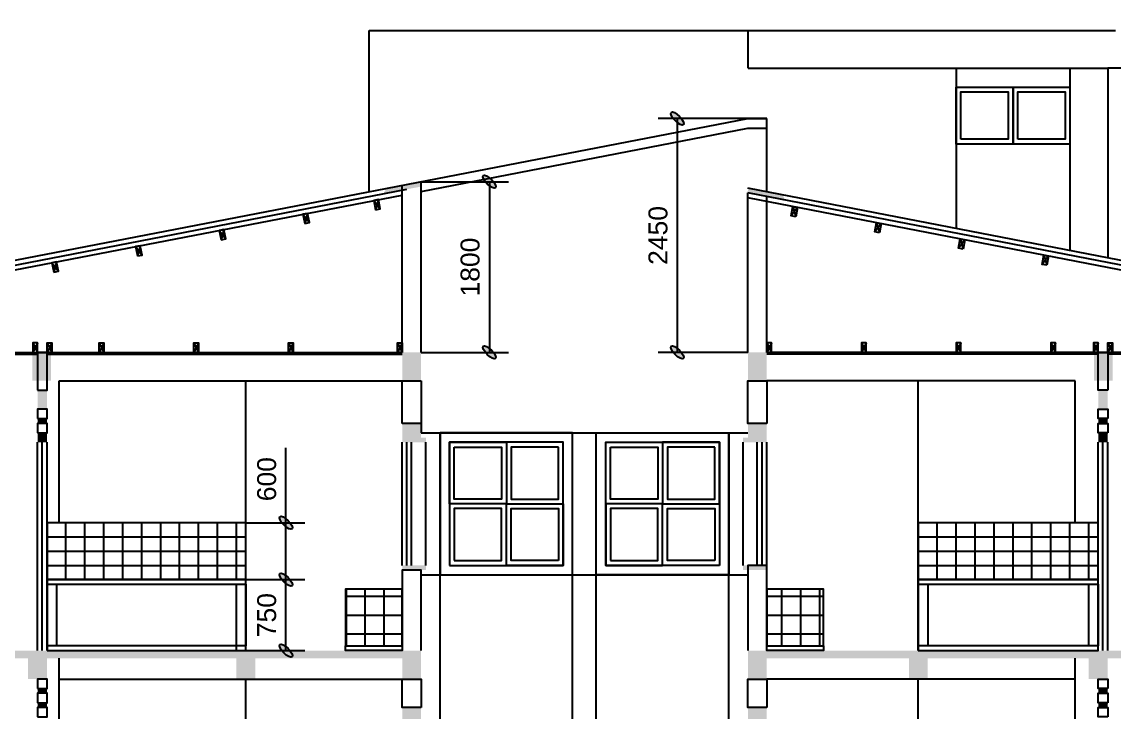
# Model space of a CAD drawing. Extents: x 3511 to 87611, y 1640 to 61040.
# Drawn here: x 65908 to 77442, y 45618 to 52909 of the extents above; entities that cross this region are included whole.
import ezdxf

# ---------------------------------------------------------------- set-up
doc = ezdxf.new("R2010")
doc.units = 0
doc.layers.get('0').update_dxf_attribs({"linetype": 'CONTINUOUS'})
doc.layers.get('DEFPOINTS').update_dxf_attribs({"linetype": 'CONTINUOUS'})
for name, color, linetype in [('BAO', 3, 'CONTINUOUS'), ('CUA', 4, 'CONTINUOUS'), ('DIM', 6, 'CONTINUOUS'), ('HATCH', 6, 'CONTINUOUS'), ('MAT_CAT', 5, 'CONTINUOUS'), ('mc1', 7, 'CONTINUOUS'), ('OPMEN', 6, 'CONTINUOUS'), ('TEXT', 7, 'CONTINUOUS'), ('TUONG', 35, 'CONTINUOUS')]:
    doc.layers.add(name, color=color, linetype=linetype)
doc.styles.add('DIM', font='VHELVEN.TTF')
doc.styles.add('VNI-HELVE', font='VHELVEN.TTF')
doc.dimstyles.new('DIM100S', dxfattribs={"dimtxt": 200, "dimasz": 130, "dimexe": 200, "dimexo": 0, "dimgap": 100, "dimtad": 1, "dimdec": 0, "dimrnd": 50, "dimzin": 0, "dimdsep": 46, "dimtxsty": 'VNI-HELVE', "dimblk1": 'ARCHTICK', "dimblk2": 'ARCHTICK', "dimsah": 1, "dimcen": 0, "dimclrd": 6, "dimclre": 6, "dimclrt": 6, "dimadec": 0, "dimazin": 0, "dimtfac": 1, "dimtdec": 0, "dimtofl": 0, "dimtmove": 0, "dimatfit": 3, "dimfxl": 0, "dimtolj": 1, "dimtzin": 0, "dimarcsym": 0})

# ---------------------------------------------------------------- blocks, each defined once
blk = doc.blocks.new('xg')
at = {"layer": 'mc1', "color": 4, "linetype": 'ByBlock'}
for p, q in [((0, 0), (-50, -100)), ((-50, 0), (0, -100))]:
    blk.add_line(p, q, dxfattribs=at)
blk.add_lwpolyline([(-50, -100), (0, -100), (0, 0), (-50, 0)], close=True, dxfattribs=at)
blk = doc.blocks.new('GM1')
at = {"layer": 'HATCH'}
h = blk.add_hatch(dxfattribs=at)
h.set_pattern_fill('_USER', color=256, scale=200, style=0, double=1, pattern_type=0)
h.set_pattern_definition([(0, (59734.32, 8643.97), (0, 200), []), (90, (59734.32, 8643.97), (-200, 1e-14), [])])
h.paths.add_polyline_path([(0, 650), (-600, 650), (-600, 50), (0, 50)])
at = {"layer": 'CUA'}
blk.add_lwpolyline([(-600, 50), (0, 50), (0, 0), (-600, 0)], close=True, dxfattribs=at)
at = {"layer": 'HATCH'}
blk.add_lwpolyline([(-600, 50), (0, 50), (0, 650), (-600, 650)], close=True, dxfattribs=at)
blk = doc.blocks.new('_ArchTick')
h = blk.add_hatch(color=256)
edge = h.paths.add_edge_path()
edge.add_ellipse((0, 0), major_axis=(0.5, 0.5), ratio=0.348148, start_angle=0, end_angle=360)
blk.add_ellipse((0, 0), major_axis=(0.5, 0.5), ratio=0.348148)
blk = doc.blocks.new('*D131')
at = {"color": 6, "linetype": 'ByBlock'}
for p, q in [((68696, 47618), (68696, 48409)), ((68274, 47618), (68896, 47618)), ((68696, 47018), (68696, 47618)), ((68274, 47018), (68896, 47018))]:
    blk.add_line(p, q, dxfattribs=at)
at = {"layer": 'DEFPOINTS', "color": 0, "linetype": 'ByBlock'}
for p in [(68274, 47618), (68696, 47618), (68274, 47018)]:
    blk.add_point(p, dxfattribs=at)
at = {"color": 6, "linetype": 'ByBlock', "xscale": 130, "yscale": 130, "zscale": 130}
for p, rotation in [((68696, 47618), 90), ((68696, 47018), 270)]:
    blk.add_blockref('_ArchTick', p, dxfattribs=dict(at, rotation=rotation))
at = {"color": 6, "linetype": 'ByBlock', "insert": (68494, 48079), "char_height": 200, "attachment_point": 5, "rotation": 90, "style": 'VNI-HELVE'}
blk.add_mtext('\\A1;600', dxfattribs=at)
blk = doc.blocks.new('*D132')
at = {"color": 6, "linetype": 'ByBlock'}
for p, q in [((68274, 47018), (68896, 47018)), ((68696, 46268), (68696, 47018)), ((68274, 46268), (68896, 46268))]:
    blk.add_line(p, q, dxfattribs=at)
at = {"layer": 'DEFPOINTS', "color": 0, "linetype": 'ByBlock'}
for p in [(68274, 47018), (68696, 47018), (68274, 46268)]:
    blk.add_point(p, dxfattribs=at)
at = {"color": 6, "linetype": 'ByBlock', "xscale": 130, "yscale": 130, "zscale": 130}
for p, rotation in [((68696, 47018), 90), ((68696, 46268), 270)]:
    blk.add_blockref('_ArchTick', p, dxfattribs=dict(at, rotation=rotation))
at = {"color": 6, "linetype": 'ByBlock', "insert": (68494, 46643), "char_height": 200, "attachment_point": 5, "rotation": 90, "style": 'VNI-HELVE'}
blk.add_mtext('\\A1;750', dxfattribs=at)
blk = doc.blocks.new('*D177')
at = {"color": 6, "linetype": 'ByBlock'}
for p, q in [((73774, 51888), (72628, 51888)), ((72828, 51888), (72828, 49418)), ((73574, 49418), (72628, 49418))]:
    blk.add_line(p, q, dxfattribs=at)
at = {"layer": 'DEFPOINTS', "color": 0, "linetype": 'ByBlock'}
for p in [(73774, 51888), (72828, 49418), (73574, 49418)]:
    blk.add_point(p, dxfattribs=at)
at = {"color": 6, "linetype": 'ByBlock', "xscale": 130, "yscale": 130, "zscale": 130}
for p, rotation in [((72828, 51888), 90), ((72828, 49418), 270)]:
    blk.add_blockref('_ArchTick', p, dxfattribs=dict(at, rotation=rotation))
at = {"color": 6, "linetype": 'ByBlock', "insert": (72626, 50653), "char_height": 200, "attachment_point": 5, "rotation": 90, "style": 'VNI-HELVE'}
blk.add_mtext('\\A1;2450', dxfattribs=at)
blk = doc.blocks.new('*D178')
at = {"color": 6, "linetype": 'ByBlock'}
for p, q in [((70124, 51220), (71045, 51220)), ((70845, 51220), (70845, 49418)), ((70124, 49418), (71045, 49418))]:
    blk.add_line(p, q, dxfattribs=at)
at = {"layer": 'DEFPOINTS', "color": 0, "linetype": 'ByBlock'}
for p in [(70124, 51220), (70124, 49418), (70845, 49418)]:
    blk.add_point(p, dxfattribs=at)
at = {"color": 6, "linetype": 'ByBlock', "xscale": 130, "yscale": 130, "zscale": 130}
for p, rotation in [((70845, 51220), 90), ((70845, 49418), 270)]:
    blk.add_blockref('_ArchTick', p, dxfattribs=dict(at, rotation=rotation))
at = {"color": 6, "linetype": 'ByBlock', "insert": (70642, 50319), "char_height": 200, "attachment_point": 5, "rotation": 90, "style": 'VNI-HELVE'}
blk.add_mtext('\\A1;1800', dxfattribs=at)

msp = doc.modelspace()

# ---------------------------------------------------------------- hatches: boundary and pattern name
at = {"layer": 'OPMEN'}
h = msp.add_hatch(dxfattribs=at)
h.set_pattern_fill('_USER', color=256, scale=150, style=0, pattern_type=0)
h.set_pattern_definition([(0, (66173.86, 47018.44), (0, 150), [])])
h.paths.add_polyline_path([(66173.9, 47018.4), (68273.9, 47018.4), (68273.9, 47618.4), (66173.9, 47618.4)])
h = msp.add_hatch(dxfattribs=at)
h.set_pattern_fill('_USER', color=256, scale=200, angle=90, style=0, pattern_type=0)
h.set_pattern_definition([(90, (66173.86, 47018.44), (-200, 1e-14), [])])
h.paths.add_polyline_path([(66173.9, 47018.4), (68273.9, 47018.4), (68273.9, 47618.4), (66173.9, 47618.4)])
h = msp.add_hatch(dxfattribs=at)
h.set_pattern_fill('_USER', color=256, scale=200, angle=90, style=0, pattern_type=0)
h.set_pattern_definition([(90, (75373.86, 47018.44), (-200, 1e-14), [])])
h.paths.add_polyline_path([(75373.9, 47018.4), (77273.9, 47018.4), (77273.9, 47618.4), (75373.9, 47618.4)])
h = msp.add_hatch(dxfattribs=at)
h.set_pattern_fill('_USER', color=256, scale=150, style=0, pattern_type=0)
h.set_pattern_definition([(0, (75373.86, 47018.44), (0, 150), [])])
h.paths.add_polyline_path([(75373.9, 47018.4), (77273.9, 47018.4), (77273.9, 47618.4), (75373.9, 47618.4)])

# ---------------------------------------------------------------- linework, layer by layer
at = {"layer": 'BAO', "color": 3, "linetype": 'Continuous'}
for p, q in [((73573.9, 51888), (73773.9, 51888)), ((73573.9, 51786.2), (73773.9, 51786.2)), ((81101.3, 49695.6), (73573.9, 51152.6))]:
    msp.add_line(p, q, dxfattribs=at)
for points in [[(77030.5, 47618.4), (77030.5, 49118.4)], [(77030.5, 44618.4), (77030.5, 46188.4)]]:
    msp.add_lwpolyline(points, dxfattribs=at)
at = {"layer": 'CUA', "color": 4}
for points in [[(75773.9, 51618.4), (75773.9, 52218.4), (76373.9, 52218.4), (76373.9, 51618.4)], [(75823.9, 51668.4), (75823.9, 52168.4), (76323.9, 52168.4), (76323.9, 51668.4)], [(76373.9, 51618.4), (76373.9, 52218.4), (76973.9, 52218.4), (76973.9, 51618.4)], [(76423.9, 51668.4), (76423.9, 52168.4), (76923.9, 52168.4), (76923.9, 51668.4)], [(70423.9, 48468.4), (71023.9, 48468.4), (71023.9, 47818.4), (70423.9, 47818.4)], [(71623.9, 48468.4), (71023.9, 48468.4), (71023.9, 47818.4), (71623.9, 47818.4)], [(72073.9, 48468.4), (72673.9, 48468.4), (72673.9, 47818.4), (72073.9, 47818.4)], [(73273.9, 48468.4), (72673.9, 48468.4), (72673.9, 47818.4), (73273.9, 47818.4)], [(70423.9, 47168.4), (71023.9, 47168.4), (71023.9, 47818.4), (70423.9, 47818.4)], [(71623.9, 47168.4), (71023.9, 47168.4), (71023.9, 47818.4), (71623.9, 47818.4)], [(72073.9, 47168.4), (72673.9, 47168.4), (72673.9, 47818.4), (72073.9, 47818.4)], [(73273.9, 47168.4), (72673.9, 47168.4), (72673.9, 47818.4), (73273.9, 47818.4)]]:
    msp.add_lwpolyline(points, close=True, dxfattribs=at)
at = {"layer": 'CUA', "color": 4, "linetype": 'ByBlock'}
for points in [[(70323.9, 47068.4), (71723.9, 47068.4), (71723.9, 48568.4), (70323.9, 48568.4)], [(73373.9, 47068.4), (71973.9, 47068.4), (71973.9, 48568.4), (73373.9, 48568.4)], [(70423.9, 47168.4), (71623.9, 47168.4), (71623.9, 48468.4), (70423.9, 48468.4)], [(73273.9, 47168.4), (72073.9, 47168.4), (72073.9, 48468.4), (73273.9, 48468.4)], [(70473.9, 48418.4), (70973.9, 48418.4), (70973.9, 47868.4), (70473.9, 47868.4)], [(71573.9, 48418.4), (71073.9, 48418.4), (71073.9, 47868.4), (71573.9, 47868.4)], [(72123.9, 48418.4), (72623.9, 48418.4), (72623.9, 47868.4), (72123.9, 47868.4)], [(73223.9, 48418.4), (72723.9, 48418.4), (72723.9, 47868.4), (73223.9, 47868.4)], [(70473.9, 47218.4), (70973.9, 47218.4), (70973.9, 47768.4), (70473.9, 47768.4)], [(71573.9, 47218.4), (71073.9, 47218.4), (71073.9, 47768.4), (71573.9, 47768.4)], [(72123.9, 47218.4), (72623.9, 47218.4), (72623.9, 47768.4), (72123.9, 47768.4)], [(73223.9, 47218.4), (72723.9, 47218.4), (72723.9, 47768.4), (73223.9, 47768.4)]]:
    msp.add_lwpolyline(points, close=True, dxfattribs=at)
at = {"layer": 'DIM', "color": 4, "linetype": 'ByBlock'}
for points in [[(66273.9, 46318.4), (66173.9, 46318.4), (66173.9, 46968.4), (66273.9, 46968.4)], [(68273.9, 46318.4), (68173.9, 46318.4), (68173.9, 46968.4), (68273.9, 46968.4)], [(75473.9, 46318.4), (75373.9, 46318.4), (75373.9, 46968.4), (75473.9, 46968.4)], [(77273.9, 46318.4), (77173.9, 46318.4), (77173.9, 46968.4), (77273.9, 46968.4)], [(77273.9, 46318.4), (77273.9, 46318.4), (77273.9, 46968.4), (77273.9, 46968.4)]]:
    msp.add_lwpolyline(points, close=True, dxfattribs=at)
at = {"layer": 'MAT_CAT', "color": 6}
for p, q in [((66173.9, 46968.4), (66173.9, 46318.4)), ((68273.9, 46968.4), (68273.9, 46318.4)), ((75373.9, 46968.4), (75373.9, 46318.4)), ((77273.9, 46968.4), (77273.9, 46318.4))]:
    msp.add_line(p, q, dxfattribs=at)
at = {"layer": 'MAT_CAT', "color": 4}
for points in [[(66173.9, 46968.4), (68273.9, 46968.4), (68273.9, 47018.4), (66173.9, 47018.4)], [(75373.9, 46968.4), (77273.9, 46968.4), (77273.9, 47018.4), (75373.9, 47018.4)], [(66173.9, 46268.4), (68273.9, 46268.4), (68273.9, 46318.4), (66173.9, 46318.4)], [(66173.9, 46268.4), (68173.9, 46268.4), (68173.9, 46318.4), (66173.9, 46318.4)], [(75373.9, 46268.4), (77273.9, 46268.4), (77273.9, 46318.4), (75373.9, 46318.4)]]:
    msp.add_lwpolyline(points, close=True, dxfattribs=at)
at = {"layer": 'MAT_CAT', "color": 5, "linetype": 'Continuous'}
for points in [[(66073.9, 48668.4), (66073.9, 48718.4), (66173.9, 48668.4), (66173.9, 48718.4)], [(77373.9, 48668.4), (77373.9, 48718.4), (77273.9, 48668.4), (77273.9, 48718.4)], [(66073.9, 45818.4), (66073.9, 45868.4), (66173.9, 45818.4), (66173.9, 45868.4)], [(77373.9, 45818.4), (77373.9, 45868.4), (77273.9, 45818.4), (77273.9, 45868.4)], [(66073.9, 45668.4), (66073.9, 45718.4), (66173.9, 45668.4), (66173.9, 45718.4)], [(77373.9, 45668.4), (77373.9, 45718.4), (77273.9, 45668.4), (77273.9, 45718.4)]]:
    msp.add_solid(points, dxfattribs=at)
at = {"layer": 'mc1', "color": 5, "linetype": 'ByBlock'}
for p, q in [((62264.4, 49648.2), (69973.9, 51140.3)), ((81083.4, 49648.2), (73573.9, 51101.6))]:
    msp.add_line(p, q, dxfattribs=at)
at = {"layer": 'mc1', "color": 4, "linetype": 'ByBlock'}
for p, q in [((62273.9, 49599.1), (69923.9, 51079.7)), ((81073.9, 49599.1), (73573.9, 51050.7)), ((62573.9, 49418.4), (69923.9, 49418.4)), ((62573.9, 49398.4), (66073.9, 49398.4)), ((66173.9, 49398.4), (69923.9, 49398.4)), ((80773.9, 49418.4), (73773.9, 49418.4)), ((77273.9, 49398.4), (73773.9, 49398.4)), ((80773.9, 49398.4), (77373.9, 49398.4)), ((66073.9, 46268.4), (66073.9, 48468.4)), ((66123.9, 46268.4), (66123.9, 48468.4)), ((66173.9, 46268.4), (66173.9, 48468.4)), ((69923.9, 47168.4), (69923.9, 48468.4)), ((69973.9, 47168.4), (69973.9, 48468.4)), ((70023.9, 47168.4), (70023.9, 48468.4)), ((73673.9, 47168.4), (73673.9, 48468.4)), ((73673.9, 47168.4), (73673.9, 48468.4)), ((73723.9, 47168.4), (73723.9, 48468.4)), ((73773.9, 47168.4), (73773.9, 48468.4)), ((73773.9, 47168.4), (73773.9, 48468.4)), ((77273.9, 46268.4), (77273.9, 48468.4)), ((77323.9, 46268.4), (77323.9, 48468.4)), ((77373.9, 46268.4), (77373.9, 48468.4))]:
    msp.add_line(p, q, dxfattribs=at)
at = {"layer": 'mc1', "color": 5, "linetype": 'ByBlock'}
for points in [[(69923.9, 51130.7), (69923.9, 51181.6), (70123.9, 51169.4), (70123.9, 51220.3)], [(69923.9, 51130.7), (69923.9, 51181.6), (69723.9, 51091.9), (69759.2, 51149.7)], [(73573.9, 51101.6), (73573.9, 51152.6), (73973.9, 51024.2), (73938.5, 51082)], [(66016.8, 49418.4), (66216.8, 49418.4), (66016.8, 49118.4), (66216.8, 49118.4)], [(66073.9, 49418.4), (66173.9, 49418.4), (66073.9, 49218.4), (66173.9, 49218.4)], [(69923.9, 49418.4), (70123.9, 49418.4), (69923.9, 49118.4), (70123.9, 49118.4)], [(69923.9, 49418.4), (70123.9, 49418.4), (69923.9, 49118.4), (70123.9, 49118.4)], [(73573.9, 49418.4), (73773.9, 49418.4), (73573.9, 49118.4), (73773.9, 49118.4)], [(73573.9, 49418.4), (73773.9, 49418.4), (73573.9, 49118.4), (73773.9, 49118.4)], [(77227.6, 49418.4), (77427.6, 49418.4), (77227.6, 49118.4), (77427.6, 49118.4)], [(66073.9, 48818.4), (66073.9, 49018.4), (66173.9, 48818.4), (66173.9, 49018.4)], [(77373.9, 48818.4), (77373.9, 49018.4), (77273.9, 48818.4), (77273.9, 49018.4)], [(66073.9, 48568.4), (66173.9, 48568.4), (66073.9, 48468.4), (66173.9, 48468.4)], [(70123.9, 48668.4), (69923.9, 48668.4), (70123.9, 48468.4), (69923.9, 48468.4)], [(73773.9, 48668.4), (73573.9, 48668.4), (73773.9, 48468.4), (73573.9, 48468.4)], [(77373.9, 48568.4), (77273.9, 48568.4), (77373.9, 48468.4), (77273.9, 48468.4)], [(70173.9, 48518.4), (70173.9, 48468.4), (69923.9, 48518.4), (69923.9, 48468.4)], [(73523.9, 48518.4), (73523.9, 48468.4), (73773.9, 48518.4), (73773.9, 48468.4)], [(70173.9, 47168.4), (70173.9, 47118.4), (69923.9, 47168.4), (69923.9, 47118.4)], [(73523.9, 47168.4), (73523.9, 47118.4), (73773.9, 47168.4), (73773.9, 47118.4)], [(62573.9, 46268.4), (68173.9, 46268.4), (62573.9, 46188.4), (68173.9, 46188.4)], [(65973.9, 46268.4), (66173.9, 46268.4), (65973.9, 45968.4), (66173.9, 45968.4)], [(65973.9, 46268.4), (66173.9, 46268.4), (65973.9, 45968.4), (66173.9, 45968.4)], [(65973.9, 46268.4), (66173.9, 46268.4), (65973.9, 45968.4), (66173.9, 45968.4)], [(65973.9, 46268.4), (66173.9, 46268.4), (65973.9, 45968.4), (66173.9, 45968.4)], [(68173.9, 46268.4), (68373.9, 46268.4), (68173.9, 45968.4), (68373.9, 45968.4)], [(68273.9, 46188.4), (68273.9, 46268.4), (69923.9, 46188.4), (69923.9, 46268.4)], [(68273.9, 46188.4), (68273.9, 46268.4), (69923.9, 46188.4), (69923.9, 46268.4)], [(69923.9, 46268.4), (70123.9, 46268.4), (69923.9, 45968.4), (70123.9, 45968.4)], [(69923.9, 46268.4), (70123.9, 46268.4), (69923.9, 45968.4), (70123.9, 45968.4)], [(69923.9, 46268.4), (70123.9, 46268.4), (69923.9, 45968.4), (70123.9, 45968.4)], [(73573.9, 46268.4), (73773.9, 46268.4), (73573.9, 45968.4), (73773.9, 45968.4)], [(73573.9, 46268.4), (73773.9, 46268.4), (73573.9, 45968.4), (73773.9, 45968.4)], [(73573.9, 46268.4), (73773.9, 46268.4), (73573.9, 45968.4), (73773.9, 45968.4)], [(73573.9, 46268.4), (73773.9, 46268.4), (73573.9, 45968.4), (73773.9, 45968.4)], [(73773.9, 46188.4), (73773.9, 46268.4), (75273.9, 46188.4), (75273.9, 46268.4)], [(75273.9, 46268.4), (75473.9, 46268.4), (75273.9, 45968.4), (75473.9, 45968.4)], [(75273.9, 46268.4), (75473.9, 46268.4), (75273.9, 45968.4), (75473.9, 45968.4)], [(80773.9, 46268.4), (75473.9, 46268.4), (80773.9, 46188.4), (75473.9, 46188.4)], [(77173.9, 46268.4), (77373.9, 46268.4), (77173.9, 45968.4), (77373.9, 45968.4)], [(77173.9, 46268.4), (77373.9, 46268.4), (77173.9, 45968.4), (77373.9, 45968.4)], [(77173.9, 46268.4), (77373.9, 46268.4), (77173.9, 45968.4), (77373.9, 45968.4)], [(77173.9, 46268.4), (77373.9, 46268.4), (77173.9, 45968.4), (77373.9, 45968.4)], [(70123.9, 45668.4), (69923.9, 45668.4), (70123.9, 45468.4), (69923.9, 45468.4)], [(73773.9, 45668.4), (73573.9, 45668.4), (73773.9, 45468.4), (73573.9, 45468.4)]]:
    msp.add_solid(points, dxfattribs=at)
at = {"layer": 'OPMEN'}
for points in [[(66173.9, 47018.4), (68273.9, 47018.4), (68273.9, 47618.4), (66173.9, 47618.4)], [(75373.9, 47018.4), (77273.9, 47018.4), (77273.9, 47618.4), (75373.9, 47618.4)]]:
    msp.add_lwpolyline(points, close=True, dxfattribs=at)
at = {"layer": 'TEXT', "color": 7}
msp.add_lwpolyline([(71516.8, 52818.4, 0, 150, 0), (71516.8, 52968.4, 0, 0, 0), (71516.8, 53158.9, 20, 20, 0)], format="xyseb", dxfattribs=at)
at = {"layer": 'TUONG', "color": 3}
for p, q in [((69573.9, 52818.4), (73491.5, 52818.4)), ((69573.9, 51113.8), (69573.9, 52818.4)), ((71356.9, 52818.4), (71686.3, 52818.4)), ((73491.5, 52818.4), (77456.2, 52818.4)), ((73578.2, 52418.4), (73578.2, 52818.4)), ((73578.2, 52418.4), (77373.9, 52418.4)), ((77373.9, 52418.4), (77373.9, 50418.4)), ((77773.9, 52418.4), (77373.9, 52418.4)), ((62265.7, 49699.4), (73573.9, 51888)), ((73773.9, 51113.8), (73773.9, 51888)), ((70123.9, 48568.4), (73573.9, 48568.4)), ((70323.9, 22048.4), (70323.9, 48568.4)), ((71723.9, 22048.4), (71723.9, 48568.4)), ((71973.9, 22048.4), (71973.9, 48568.4)), ((73373.9, 22048.4), (73373.9, 48568.4)), ((70123.9, 47068.4), (73573.9, 47068.4))]:
    msp.add_line(p, q, dxfattribs=at)
at = {"layer": 'TUONG', "color": 3, "linetype": 'ByBlock'}
for p, q in [((75773.9, 52418.4), (75773.9, 50726.7)), ((76973.9, 52418.4), (76973.9, 50494.5)), ((70123.9, 51118.4), (73573.9, 51786.2)), ((70123.9, 49418.4), (70123.9, 51220.3)), ((69923.9, 49418.4), (69923.9, 51181.6)), ((73573.9, 49418.4), (73573.9, 51101.6)), ((73773.9, 49418.4), (73773.9, 51062.9)), ((66302.7, 49118.4), (69923.9, 49118.4)), ((66302.7, 47618.4), (66302.7, 49118.4)), ((68273.9, 46268.4), (68273.9, 49118.4)), ((69923.9, 48668.4), (69923.9, 49118.4)), ((69923.9, 49118.4), (70123.9, 49118.4)), ((70123.9, 49118.4), (70123.9, 48568.4)), ((77030.5, 49118.4), (73773.9, 49118.4)), ((75373.9, 46268.4), (75373.9, 49118.4)), ((70123.9, 48668.4), (69923.9, 48668.4)), ((70173.9, 47168.4), (70173.9, 48468.4)), ((73523.9, 47168.4), (73523.9, 48468.4)), ((66302.7, 44618.4), (66302.7, 46188.4)), ((66302.7, 45968.4), (69923.9, 45968.4)), ((66302.7, 45968.4), (69923.9, 45968.4)), ((68273.9, 43268.4), (68273.9, 45968.4)), ((68273.9, 43268.4), (68273.9, 45968.4)), ((77030.5, 45968.4), (73773.9, 45968.4)), ((77030.5, 45968.4), (73773.9, 45968.4)), ((75373.9, 43268.4), (75373.9, 45968.4))]:
    msp.add_line(p, q, dxfattribs=at)
for points in [[(66073.9, 49018.4), (66173.9, 49018.4), (66173.9, 49418.4), (66073.9, 49418.4)], [(77373.9, 49018.4), (77273.9, 49018.4), (77273.9, 49418.4), (77373.9, 49418.4)], [(73773.9, 48668.4), (73573.9, 48668.4), (73573.9, 49118.4), (73773.9, 49118.4)], [(66073.9, 48718.4), (66173.9, 48718.4), (66173.9, 48818.4), (66073.9, 48818.4)], [(77373.9, 48718.4), (77273.9, 48718.4), (77273.9, 48818.4), (77373.9, 48818.4)], [(66073.9, 48568.4), (66173.9, 48568.4), (66173.9, 48668.4), (66073.9, 48668.4)], [(77373.9, 48568.4), (77273.9, 48568.4), (77273.9, 48668.4), (77373.9, 48668.4)], [(66073.9, 45868.4), (66173.9, 45868.4), (66173.9, 45968.4), (66073.9, 45968.4)], [(70123.9, 45668.4), (69923.9, 45668.4), (69923.9, 45968.4), (70123.9, 45968.4)], [(73773.9, 45668.4), (73573.9, 45668.4), (73573.9, 45968.4), (73773.9, 45968.4)], [(77373.9, 45868.4), (77273.9, 45868.4), (77273.9, 45968.4), (77373.9, 45968.4)], [(66073.9, 45718.4), (66173.9, 45718.4), (66173.9, 45818.4), (66073.9, 45818.4)], [(77373.9, 45718.4), (77273.9, 45718.4), (77273.9, 45818.4), (77373.9, 45818.4)], [(66073.9, 45568.4), (66173.9, 45568.4), (66173.9, 45668.4), (66073.9, 45668.4)], [(77373.9, 45568.4), (77273.9, 45568.4), (77273.9, 45668.4), (77373.9, 45668.4)]]:
    msp.add_lwpolyline(points, close=True, dxfattribs=at)
for points in [[(70123.9, 46268.4), (70123.9, 47118.4), (69923.9, 47118.4), (69923.9, 46268.4)], [(73773.9, 46268.4), (73773.9, 47168.4), (73573.9, 47168.4), (73573.9, 46268.4)]]:
    msp.add_lwpolyline(points, dxfattribs=at)

# ---------------------------------------------------------------- block references
at = {"layer": 'CUA', "color": 4}
for p in [(69923.9, 46268.4), (74373.9, 46268.4)]:
    msp.add_blockref('GM1', p, dxfattribs=at)
at = {"layer": 'mc1', "color": 4, "linetype": 'ByBlock', "rotation": 10.95406264339867}
for p in [(69673.9, 51031.3), (68924.9, 50886.4), (68041.3, 50715.4), (67157.7, 50544.3), (66274.1, 50373.3)]:
    msp.add_blockref('xg', p, dxfattribs=at)
at = {"layer": 'mc1', "color": 4, "linetype": 'ByBlock', "xscale": -1, "rotation": 349.0459373566014}
for p in [(74049.4, 50958.6), (74049.4, 50958.6), (74933.1, 50787.6), (75816.7, 50616.6), (76700.3, 50445.6)]:
    msp.add_blockref('xg', p, dxfattribs=at)
at = {"layer": 'mc1', "color": 4, "linetype": 'ByBlock'}
for p in [(66073.9, 49518.4), (73823.9, 49518.4), (73823.9, 49518.4), (74823.9, 49518.4), (75823.9, 49518.4), (76823.9, 49518.4), (77273.9, 49518.4)]:
    msp.add_blockref('xg', p, dxfattribs=at)
at = {"layer": 'mc1', "color": 4, "linetype": 'ByBlock', "xscale": -1}
for p in [(66173.9, 49518.4), (66723.9, 49518.4), (67723.9, 49518.4), (68723.9, 49518.4), (69873.9, 49518.4), (77373.9, 49518.4)]:
    msp.add_blockref('xg', p, dxfattribs=at)

# ---------------------------------------------------------------- texts
at = {"layer": 'DIM', "color": 6, "insert": (66494.3, 47867.4), "char_height": 150, "attachment_point": 9, "style": 'DIM'}
msp.add_mtext('\\A1; ', dxfattribs=at)

# ---------------------------------------------------------------- dimensions: what is measured, and where the dimension line sits
at = {"layer": 'DIM', "color": 6, "linetype": 'Continuous'}
for base, p1, p2, picture, middle in [((72828.3, 49418.4), (73773.9, 51888), (73573.9, 49418.4), '*D177', (72625.6, 50653.2)), ((70844.7, 49418.4), (70123.9, 51220.3), (70123.9, 49418.4), '*D178', (70641.9, 50319.4))]:
    dim = msp.add_linear_dim(base=base, p1=p1, p2=p2, angle=90, dimstyle='DIM100S', dxfattribs=at)
    dim.commit()
    dim.dimension.update_dxf_attribs({"geometry": picture, "text_midpoint": middle})
at = {"layer": 'OPMEN'}
for base, p1, p2, picture, middle in [((68696.4, 47618.4), (68273.9, 47018.4), (68273.9, 47618.4), '*D131', (68493.6, 48078.8)), ((68696.4, 47018.4), (68273.9, 46268.4), (68273.9, 47018.4), '*D132', (68493.6, 46643.4))]:
    dim = msp.add_linear_dim(base=base, p1=p1, p2=p2, angle=90, dimstyle='DIM100S', dxfattribs=at)
    dim.commit()
    dim.dimension.update_dxf_attribs({"geometry": picture, "text_midpoint": middle})

doc.saveas('drawing.dxf')
